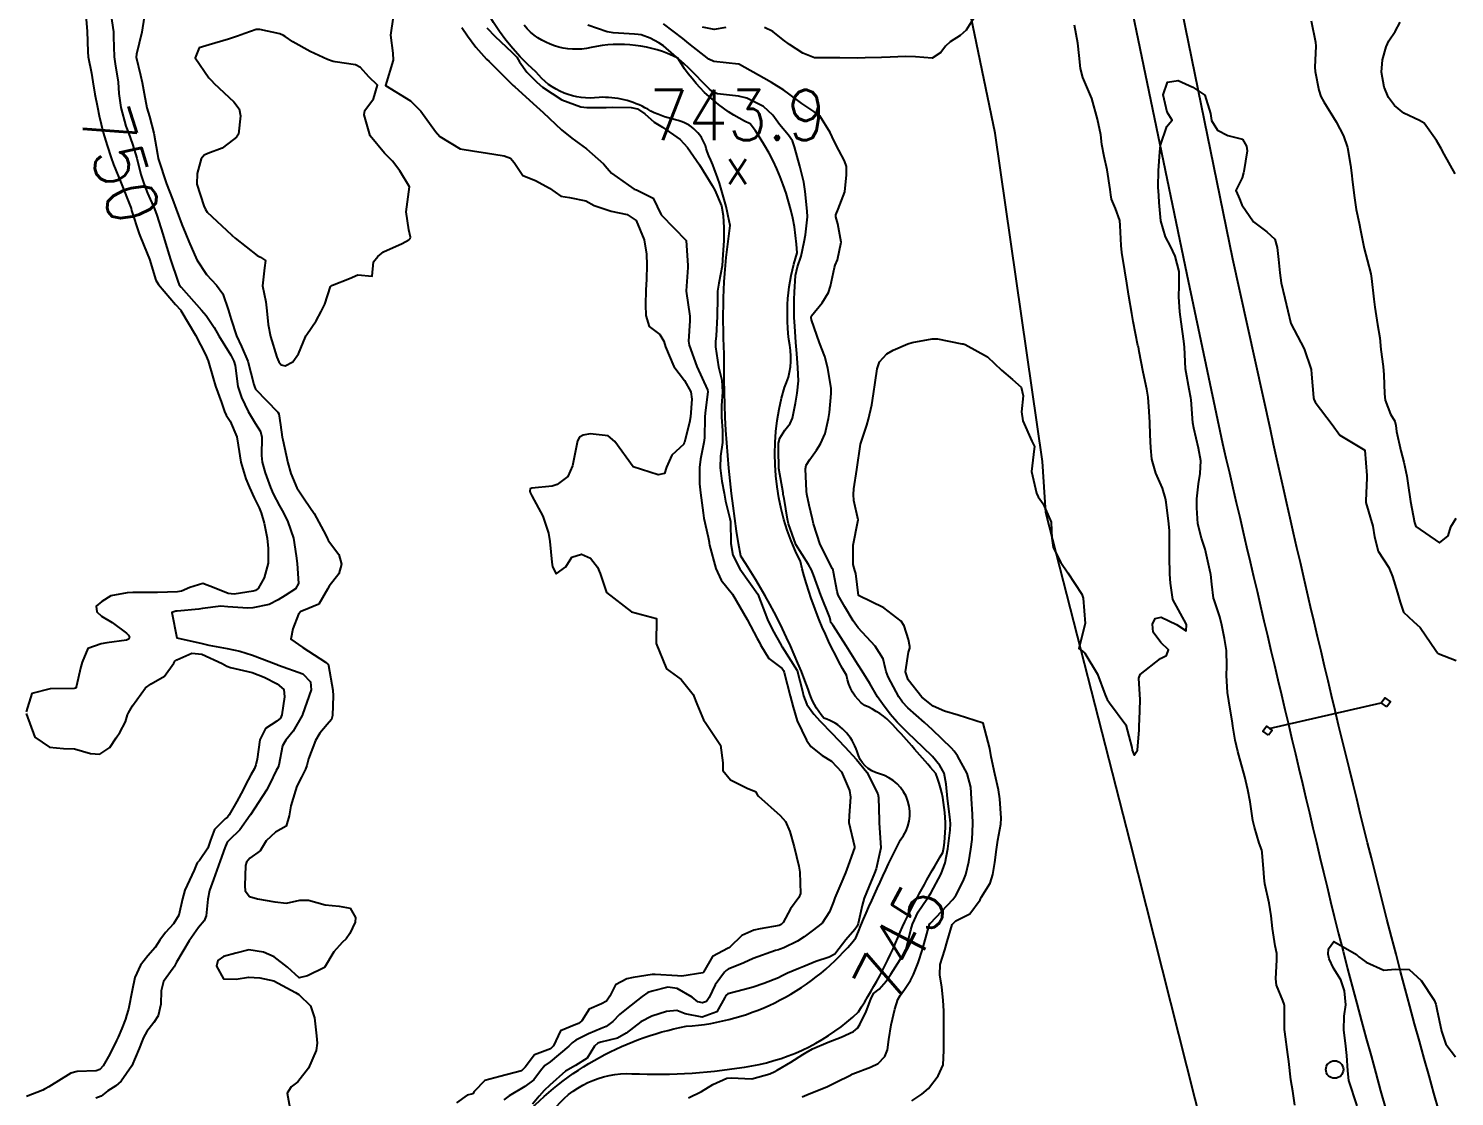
# Model space of a CAD drawing. Header units: metres. Extents: x 307586 to 320046, y 7427249 to 7434250.
# Drawn here: x 317873.3 to 317986.4, y 7431025.2 to 7431109.9 of the extents above; entities that cross this region are included whole.
import ezdxf
from ezdxf.enums import TextEntityAlignment as Align

# ---------------------------------------------------------------- set-up
doc = ezdxf.new("R2010")
doc.units = ezdxf.units.M
doc.header["$MEASUREMENT"] = 0
for name, color, linetype in [('Cotas', 45, 'Continuous'), ('Curvas de Nivel 1m', 11, 'Continuous'), ('Curvas de Nivel 5m', 15, 'Continuous'), ('Divisa', 42, 'FENCELINE2'), ('Hidrografia', 140, 'Continuous'), ('Linha Férrea', 20, 'Continuous'), ('Pontos Cotados', 45, 'Continuous'), ('Portico', 45, 'Continuous'), ('Postes', 20, 'Continuous')]:
    doc.layers.add(name, color=color, linetype=linetype)
doc.styles.add('Style-STANDARD', font='STANDARD.shx')
doc.linetypes.add('FENCELINE2', pattern='A,0.25,-0.1,[132,ltypeshp.shx,S=0.1,R=0,X=-0.1,Y=0],-0.1,1', length=1.45)

# ---------------------------------------------------------------- blocks, each defined once
blk = doc.blocks.new('ELVTXT_156')
at = {"layer": 'Pontos Cotados', "linetype": 'Continuous', "style": 'Style-STANDARD'}
for s, height, p in [('743.9', 4, (0, 4)), ('x', 3, (0, 0))]:
    blk.add_text(s, height=height, dxfattribs=at).set_placement(p, align=Align.MIDDLE_CENTER)

msp = doc.modelspace()

# ---------------------------------------------------------------- linework, layer by layer
at = {"layer": 'Curvas de Nivel 1m', "flags": 128}
for points, elevation in [([(317879.77, 7431111.57), (317880.05, 7431109.64), (317880.07, 7431109.23), (317880.12, 7431107.64), (317880.19, 7431107.08), (317880.42, 7431105.63), (317880.49, 7431104.75), (317880.63, 7431103.63), (317881.04, 7431102.16), (317881.24, 7431101.62), (317881.56, 7431100.71), (317881.91, 7431099.61), (317882.24, 7431098.32), (317882.46, 7431097.61), (317882.75, 7431096.84), (317883.3, 7431095.59), (317883.5, 7431095.09), (317883.98, 7431093.58), (317884.18, 7431092.86), (317884.57, 7431091.58), (317885.15, 7431089.85), (317885.27, 7431089.57), (317885.42, 7431089.37), (317887.04, 7431087.55), (317887.4, 7431087.12), (317888.04, 7431086.19), (317888.4, 7431085.53), (317889.36, 7431083.98), (317889.61, 7431083.52), (317889.7, 7431083.16), (317889.92, 7431081.51), (317890.2, 7431080.63), (317890.73, 7431079.51), (317891.29, 7431078.59), (317891.72, 7431077.93), (317891.82, 7431077.49), (317891.79, 7431076.02), (317891.85, 7431075.49), (317892.09, 7431074.65), (317892.51, 7431073.48), (317892.73, 7431072.98), (317893.22, 7431072.05), (317893.55, 7431071.47), (317893.88, 7431070.78), (317894.32, 7431069.46), (317894.55, 7431068.07), (317894.63, 7431067.46), (317894.73, 7431065.87), (317894.5, 7431065.46), (317893.67, 7431064.93), (317893.13, 7431064.58), (317892.4, 7431064.21), (317891.12, 7431063.95), (317890.7, 7431063.92), (317889.12, 7431064.03), (317888.58, 7431064.07), (317887.12, 7431063.89), (317886.83, 7431063.84), (317885.11, 7431063.69), (317885, 7431063.68), (317884.69, 7431063.57), (317885.09, 7431061.57), (317887.09, 7431061.12), (317887.63, 7431060.99), (317889.08, 7431060.71), (317890.09, 7431060.5), (317891.07, 7431060.19), (317892.96, 7431059.47), (317893.03, 7431059.44), (317893.06, 7431059.42), (317893.14, 7431059.39), (317895.06, 7431058.72), (317895.69, 7431058.08), (317895.74, 7431057.44), (317895.05, 7431055.48), (317895.04, 7431055.45), (317895.02, 7431055.42), (317894.3, 7431054.16), (317893.72, 7431053.46), (317893.46, 7431052.99), (317893.17, 7431051.47), (317893.11, 7431051.32), (317892.97, 7431051.04), (317892.45, 7431049.98), (317892.18, 7431049.48), (317890.92, 7431047.53), (317890.91, 7431047.51), (317890.07, 7431046.35), (317889.22, 7431045.52), (317889.07, 7431045.35), (317888.89, 7431044.92), (317888.52, 7431043.88), (317888.39, 7431043.52), (317887.98, 7431042.41), (317887.67, 7431041.53), (317887.55, 7431040.83), (317887.42, 7431039.53), (317887.24, 7431039.12), (317886.81, 7431038.6), (317886.06, 7431037.55), (317885.05, 7431035.84), (317884.92, 7431035.57), (317884.87, 7431035.48), (317884.78, 7431035.37), (317884.03, 7431034.31), (317883.83, 7431033.58), (317883.81, 7431032.51), (317883.6, 7431031.58), (317883.26, 7431031.05), (317882.71, 7431030.34), (317882.44, 7431029.86), (317882.33, 7431029.6), (317882.1, 7431029), (317881.52, 7431027.61), (317880.67, 7431026.41), (317880.24, 7431026.05), (317879.61, 7431025.63), (317879.07, 7431025.23), (317878.65, 7431025.07)], 749), ([(317882.5, 7431110.79), (317882.3, 7431109.61), (317881.88, 7431107.85), (317881.87, 7431107.62), (317882.2, 7431106.19), (317882.33, 7431105.61), (317882.48, 7431104.74), (317882.7, 7431103.6), (317882.91, 7431102.92), (317883.27, 7431101.59), (317883.55, 7431099.94), (317883.6, 7431099.59), (317883.62, 7431099.51), (317884.27, 7431097.58), (317884.74, 7431096.35), (317885.03, 7431095.57), (317885.48, 7431094.36), (317885.8, 7431093.57), (317886.03, 7431093.01), (317886.66, 7431091.56), (317887.44, 7431090.39), (317888.23, 7431089.54), (317888.72, 7431088.84), (317889.17, 7431087.52), (317889.22, 7431087.35), (317889.4, 7431086.82), (317889.82, 7431085.52), (317890.21, 7431084.67), (317890.72, 7431083.51), (317891.19, 7431081.65), (317891.23, 7431081.5), (317891.33, 7431081.3), (317893.1, 7431079.47), (317893.17, 7431079.34), (317893.29, 7431078.46), (317893.44, 7431077.47), (317893.48, 7431077.27), (317893.88, 7431075.46), (317894.12, 7431074.59), (317894.61, 7431073.46), (317895.22, 7431072.51), (317895.97, 7431071.44), (317896.91, 7431069.71), (317897.03, 7431069.43), (317897.07, 7431069.32), (317897.18, 7431069.15), (317897.94, 7431068.18), (317898.13, 7431067.41), (317897.93, 7431066.64), (317897.15, 7431065.66), (317897.03, 7431065.42), (317896.33, 7431064.23), (317895.12, 7431063.73), (317894.92, 7431063.65), (317894.74, 7431063.45), (317894.27, 7431062.29), (317894.13, 7431061.46), (317895.08, 7431060.79), (317896.86, 7431059.63), (317897.06, 7431059.48), (317897.1, 7431059.42), (317897.1, 7431059.38), (317897.46, 7431057.42), (317897.48, 7431056.97), (317897.43, 7431055.42), (317897.35, 7431055.08), (317897.01, 7431054.69), (317896.42, 7431054.01), (317896.08, 7431053.43), (317895.52, 7431051.98), (317895.38, 7431051.44), (317895.28, 7431051.14), (317894.96, 7431050.53), (317894.61, 7431049.8), (317894.48, 7431049.45), (317894.13, 7431048.25), (317893.99, 7431047.46), (317893.76, 7431046.62), (317892.91, 7431046.15), (317892.17, 7431045.48), (317891.7, 7431044.68), (317890.88, 7431044.1), (317890.6, 7431043.78), (317890.52, 7431043.5), (317890.47, 7431041.89), (317890.51, 7431041.5), (317890.85, 7431041.05), (317891.47, 7431040.86), (317892.84, 7431040.63), (317893.77, 7431040.53), (317894.84, 7431040.75), (317895.53, 7431040.75), (317896.84, 7431040.4), (317897.96, 7431040.28), (317898.83, 7431040.12), (317899.25, 7431039.4), (317899.21, 7431039.01), (317898.81, 7431038.12), (317898.51, 7431037.7), (317898.19, 7431037.41), (317897.53, 7431036.67), (317896.78, 7431035.42), (317895.45, 7431034.76), (317894.77, 7431034.59), (317893.85, 7431035.46), (317892.79, 7431036.27), (317891.96, 7431036.65), (317890.8, 7431036.83), (317889.75, 7431036.55), (317888.79, 7431036.3), (317888.34, 7431035.97), (317888.23, 7431035.53), (317888.77, 7431034.52), (317889.79, 7431034.49), (317890.77, 7431034.65), (317891.67, 7431034.59), (317892.77, 7431034.36), (317894.48, 7431033.45), (317894.75, 7431033.27), (317895.68, 7431032.38), (317895.99, 7431031.43), (317896.15, 7431029.99), (317896.2, 7431029.43), (317896.12, 7431028.85), (317895.53, 7431027.44), (317894.67, 7431026.35), (317894.16, 7431025.97), (317893.82, 7431025.46), (317894.1, 7431024)], 748), ([(317902.23, 7431110.83), (317902.03, 7431109.37), (317902.21, 7431107.93), (317902.24, 7431107.37), (317901.62, 7431105.38), (317903.61, 7431104.17), (317904.42, 7431103.34), (317905.58, 7431101.73), (317905.93, 7431101.33), (317907.56, 7431100.36), (317908.68, 7431100.17), (317909.55, 7431100.03), (317911.03, 7431099.79), (317911.55, 7431099.61), (317911.82, 7431099.26), (317912.52, 7431098.24), (317913.53, 7431097.85), (317914.62, 7431097.22), (317915.52, 7431096.61), (317916.23, 7431096.49), (317917.51, 7431096.22), (317918.18, 7431095.85), (317919.51, 7431095.4), (317920.8, 7431095.15), (317921.5, 7431094.68), (317922.15, 7431093.13), (317922.33, 7431091.99), (317922.35, 7431091.13), (317922.33, 7431090.02), (317922.27, 7431089.13), (317922.25, 7431087.97), (317922.28, 7431087.13), (317922.54, 7431086.27), (317923.39, 7431085.63), (317923.7, 7431085.11), (317923.84, 7431084.64), (317924.49, 7431083.1), (317925.34, 7431081.99), (317925.85, 7431081.08), (317925.92, 7431080.49), (317925.8, 7431079.09), (317925.74, 7431078.65), (317925.33, 7431077.09), (317925.32, 7431077.05), (317925.28, 7431076.93), (317924.32, 7431076.05), (317923.92, 7431075.1), (317923.75, 7431074.61), (317923.25, 7431074.5), (317921.26, 7431075.14), (317919.81, 7431077.15), (317919.29, 7431077.59), (317917.85, 7431077.75), (317917.29, 7431077.63), (317917, 7431077.48), (317916.86, 7431077.19), (317916.6, 7431075.86), (317916.46, 7431075.2), (317916.08, 7431074.37), (317915.24, 7431073.72), (317914.84, 7431073.61), (317913.24, 7431073.45), (317913.09, 7431073.38), (317913.06, 7431073.23), (317913.1, 7431073.1), (317913.23, 7431072.82), (317914.09, 7431071.22), (317914.54, 7431069.87), (317914.67, 7431069.22), (317914.82, 7431067.56), (317914.87, 7431067.21), (317915.16, 7431066.64), (317915.93, 7431067.2), (317916.4, 7431067.96), (317917.17, 7431068.21), (317917.88, 7431067.89), (317918.45, 7431067.17), (317918.66, 7431066.66), (317919.14, 7431065.16), (317921.12, 7431063.64), (317923.11, 7431063.11), (317923.09, 7431061.11), (317923.91, 7431059.1), (317925.06, 7431058.27), (317926.03, 7431057.08), (317926.3, 7431056.34), (317926.83, 7431055.06), (317927.02, 7431054.81), (317928.19, 7431053.05), (317928.38, 7431051.65), (317928.38, 7431051.05), (317928.97, 7431050.31), (317930.36, 7431049.63), (317930.96, 7431049.37), (317931.09, 7431049.15), (317931.19, 7431049.02), (317932.93, 7431047.49), (317933.35, 7431046.99), (317933.69, 7431046.21), (317934.02, 7431044.98), (317934.4, 7431043.45), (317934.47, 7431042.97), (317934.53, 7431041.29), (317934.4, 7431040.97), (317933.75, 7431040.08), (317933.15, 7431038.99), (317933, 7431038.82), (317932.83, 7431038.75), (317931.34, 7431038.5), (317930.82, 7431038.39), (317929.88, 7431037.97), (317928.93, 7431037.04), (317928.86, 7431036.98), (317928.8, 7431036.96), (317927.55, 7431036.3), (317926.83, 7431035.06), (317926.81, 7431035.03), (317926.78, 7431034.99), (317925.12, 7431034.74), (317924.78, 7431034.77), (317923.01, 7431034.88), (317922.78, 7431034.87), (317921.27, 7431034.64), (317920.77, 7431034.52), (317919.86, 7431034.06), (317919.42, 7431033.15), (317919.14, 7431032.76), (317918.75, 7431032.54), (317917.78, 7431032.13), (317917.2, 7431031.18), (317916.94, 7431030.97), (317916.73, 7431030.9), (317915.51, 7431030.41), (317914.95, 7431029.21), (317914.7, 7431028.98), (317913.43, 7431028.49), (317912.69, 7431027.52), (317912.42, 7431027.23), (317910.68, 7431026.79), (317909.5, 7431026.45), (317908.67, 7431025.59), (317908.55, 7431025.4), (317908.11, 7431025.29), (317907.26, 7431024.69)], 747), ([(317948.34, 7431110.82), (317947.68, 7431109.77), (317947.18, 7431109.34), (317946.4, 7431108.84), (317946.02, 7431108.5), (317945.66, 7431107.99), (317944.96, 7431107.55), (317943.65, 7431107.64), (317942.86, 7431107.68), (317941.65, 7431107.62), (317940.96, 7431107.6), (317939.65, 7431107.56), (317939.04, 7431107.54), (317937.65, 7431107.57), (317937.03, 7431107.57), (317935.65, 7431107.58), (317934.71, 7431107.93), (317933.67, 7431108.62), (317933.15, 7431109), (317932.33, 7431109.66), (317931.68, 7431109.97)], 747), ([(317907.67, 7431109.98), (317908.13, 7431109.3), (317908.78, 7431108.42), (317909.64, 7431107.47), (317909.84, 7431107.28), (317911.63, 7431105.5), (317911.74, 7431105.38), (317911.87, 7431105.26), (317913.6, 7431103.7), (317914.14, 7431103.22), (317915.58, 7431101.86), (317916.41, 7431101.2), (317917.56, 7431100.36), (317918.91, 7431099.17), (317919.2, 7431098.82), (317919.54, 7431098.41), (317921.35, 7431097.14), (317921.52, 7431097.09), (317922.85, 7431096.45), (317923.49, 7431095.11), (317923.5, 7431095.09), (317925.47, 7431093.09), (317925.6, 7431091.09), (317925.59, 7431090.95), (317925.46, 7431089.09), (317925.46, 7431089.06), (317925.76, 7431087.09), (317925.77, 7431086.71), (317925.65, 7431085.09), (317925.7, 7431084.77), (317926.31, 7431083.08), (317927.15, 7431081.25), (317927.19, 7431081.07), (317926.97, 7431079.42), (317926.95, 7431079.07), (317926.92, 7431077.44), (317926.88, 7431077.07), (317926.6, 7431075.75), (317926.53, 7431075.08), (317926.53, 7431073.79), (317926.6, 7431073.08), (317926.81, 7431071.48), (317926.87, 7431071.07), (317927.2, 7431069.56), (317927.29, 7431069.16), (317927.3, 7431069.07), (317927.32, 7431068.93), (317927.81, 7431067.06), (317928.24, 7431066.13), (317929.14, 7431065.04), (317930.3, 7431063.03), (317931.1, 7431061.52), (317931.27, 7431061.19), (317931.35, 7431061.02), (317932.02, 7431059.94), (317933.07, 7431059.13), (317933.19, 7431058.99), (317933.25, 7431058.81), (317933.72, 7431056.98), (317933.94, 7431056.07), (317934.26, 7431054.98), (317935, 7431053.45), (317935.36, 7431052.96), (317936.26, 7431052.23), (317936.98, 7431051.79), (317937.79, 7431050.93), (317938.42, 7431049.46), (317938.51, 7431048.92), (317938.38, 7431047.48), (317938.36, 7431046.93), (317938.81, 7431045.01), (317938.81, 7431044.92), (317938.3, 7431043.51), (317938.09, 7431042.93), (317937.72, 7431042.07), (317937.25, 7431040.94), (317937.15, 7431040.64), (317936.84, 7431039.83), (317936.25, 7431038.95), (317935.46, 7431038.32), (317934.82, 7431037.85), (317934.29, 7431037.5), (317933.21, 7431036.99), (317932.92, 7431036.87), (317932.8, 7431036.83), (317932.56, 7431036.76), (317930.79, 7431036.13), (317930.03, 7431035.79), (317928.79, 7431035.28), (317928.63, 7431035.19), (317928.5, 7431035.04), (317927.77, 7431034.05), (317927.28, 7431033.05), (317927.08, 7431032.73), (317926.75, 7431032.61), (317926.39, 7431032.7), (317925.93, 7431033.07), (317924.76, 7431033.76), (317924.01, 7431033.85), (317922.76, 7431033.55), (317922.44, 7431033.43), (317921.99, 7431033.12), (317920.74, 7431032.15), (317920.19, 7431031.69), (317919.65, 7431031.15), (317919.13, 7431030.75), (317918.72, 7431030.59), (317917.73, 7431030.16), (317916.71, 7431029.65), (317916.43, 7431029.46), (317916.17, 7431029.19), (317914.69, 7431027.94), (317914.26, 7431027.64), (317913.93, 7431027.22), (317913.39, 7431026.51), (317912.67, 7431025.99), (317911.42, 7431025.25), (317911, 7431024.92)], 746), ([(317934.66, 7431025.16), (317935.03, 7431025.33), (317936.67, 7431025.99), (317937.32, 7431026.29), (317938.54, 7431026.92), (317938.63, 7431026.97), (317938.68, 7431026.99), (317940.08, 7431027.52), (317940.7, 7431027.82), (317941.23, 7431028.36), (317941.42, 7431028.89), (317941.54, 7431029.71), (317941.73, 7431030.88), (317942, 7431032.13), (317942.26, 7431032.88), (317942.43, 7431033.2), (317942.77, 7431033.68), (317943.26, 7431034.38), (317943.48, 7431034.86), (317943.87, 7431035.78), (317944.21, 7431036.86), (317944.33, 7431037.33), (317944.77, 7431038.85), (317944.79, 7431038.9), (317944.83, 7431038.95), (317946.62, 7431040.82), (317946.86, 7431041.14), (317947.42, 7431042.26), (317947.64, 7431042.81), (317947.89, 7431043.81), (317948.05, 7431044.81), (317948.14, 7431045.58), (317948.2, 7431046.81), (317948.16, 7431047.58), (317948.1, 7431048.81), (317948.05, 7431049.72), (317947.75, 7431050.81), (317946.99, 7431052.2), (317946.73, 7431052.57), (317946.51, 7431052.83), (317945.01, 7431054.26), (317944.36, 7431054.86), (317943.03, 7431056.02), (317942.62, 7431056.46), (317942.34, 7431056.88), (317941.49, 7431058.47), (317941.32, 7431058.9), (317941.27, 7431059.1), (317941.08, 7431059.89), (317940.46, 7431060.91), (317939.11, 7431062.36), (317938.7, 7431062.92), (317938.05, 7431064.02), (317937.53, 7431064.94), (317937.43, 7431065.23), (317937.16, 7431066.78), (317937.11, 7431066.95), (317937.08, 7431067.04), (317936.1, 7431068.96), (317935.56, 7431070.62), (317935.48, 7431070.97), (317935.22, 7431072.1), (317935.04, 7431072.97), (317935, 7431073.21), (317934.94, 7431074.97), (317934.99, 7431075.25), (317935.27, 7431075.72), (317935.8, 7431076.45), (317936.12, 7431076.96), (317936.48, 7431077.77), (317936.76, 7431078.96), (317936.83, 7431079.45), (317936.97, 7431080.95), (317936.96, 7431081.33), (317936.7, 7431082.96), (317936.45, 7431083.87), (317936.05, 7431084.96), (317935.4, 7431086.78), (317935.37, 7431086.97), (317935.37, 7431087.01), (317935.41, 7431087.11), (317936.25, 7431088.13), (317936.74, 7431088.96), (317936.92, 7431089.47), (317937.22, 7431090.95), (317937.28, 7431091.13), (317937.46, 7431091.56), (317937.76, 7431092.95), (317937.49, 7431094.39), (317937.34, 7431094.95), (317937.33, 7431095.12), (317937.51, 7431095.57), (317938.04, 7431096.94), (317938.18, 7431098.3), (317938.17, 7431098.94), (317938.03, 7431099.41), (317937.57, 7431100.25), (317937.2, 7431100.95), (317936.89, 7431101.65), (317936.07, 7431102.97), (317935.6, 7431103.32), (317934.63, 7431103.95), (317933.62, 7431104.7), (317933.2, 7431105), (317932.24, 7431105.62), (317931.63, 7431105.96), (317929.69, 7431107.04), (317929.64, 7431107.06), (317929.62, 7431107.07), (317927.65, 7431107.28), (317927.27, 7431107.45), (317925.67, 7431108.7), (317925.19, 7431109.09), (317923.68, 7431110.27)], 746), ([(317928.6, 7431109.97), (317927.68, 7431109.82), (317926.77, 7431109.99)], 747), ([(317943.35, 7431024.86), (317944.15, 7431025.37), (317944.67, 7431025.83), (317945.45, 7431026.84), (317945.84, 7431027.69), (317945.91, 7431028.83), (317945.89, 7431029.99), (317945.9, 7431030.83), (317945.89, 7431031.97), (317945.84, 7431032.83), (317945.73, 7431033.87), (317945.59, 7431034.84), (317945.62, 7431035.67), (317945.97, 7431036.83), (317946.17, 7431037.48), (317946.55, 7431038.82), (317946.84, 7431039.11), (317947.96, 7431039.69), (317948.77, 7431040.8), (317948.8, 7431040.86), (317948.85, 7431040.97), (317949.56, 7431042.1), (317949.77, 7431042.79), (317949.93, 7431043.75), (317950.07, 7431044.79), (317950.18, 7431045.51), (317950.41, 7431046.79), (317950.44, 7431047.27), (317950.34, 7431048.79), (317950.23, 7431049.52), (317949.93, 7431050.79), (317949.65, 7431052.13), (317949.55, 7431052.79), (317949.02, 7431054.8), (317947.03, 7431055.43), (317945.95, 7431055.76), (317945.04, 7431056.15), (317944.16, 7431056.86), (317943.06, 7431058.24), (317942.87, 7431058.87), (317943.09, 7431060.42), (317943.2, 7431060.76), (317943.21, 7431060.87), (317943.1, 7431061.44), (317942.76, 7431062.52), (317942.51, 7431062.88), (317941.13, 7431063.94), (317939.14, 7431064.92), (317938.91, 7431066.67), (317938.84, 7431066.92), (317938.7, 7431067.39), (317938.72, 7431068.93), (317939.09, 7431070.8), (317939.1, 7431070.92), (317938.77, 7431072.47), (317938.74, 7431072.93), (317938.77, 7431073.39), (317939, 7431074.92), (317939.28, 7431076.92), (317939.78, 7431078.44), (317939.92, 7431078.91), (317940.18, 7431080.05), (317940.32, 7431080.91), (317940.44, 7431081.81), (317940.6, 7431082.91), (317940.8, 7431083.47), (317941.37, 7431084.09), (317941.87, 7431084.39), (317943.03, 7431084.88), (317943.38, 7431084.98), (317944.97, 7431085.27), (317945.39, 7431085.27), (317947.32, 7431084.89), (317947.38, 7431084.88), (317947.43, 7431084.88), (317947.59, 7431084.83), (317949.37, 7431083.85), (317950.46, 7431082.79), (317951.35, 7431082.05), (317952.03, 7431081.46), (317952.18, 7431080.77), (317952.06, 7431079.5), (317952.15, 7431078.77), (317952.88, 7431077.16), (317953.08, 7431076.75), (317953.07, 7431076.55), (317952.86, 7431074.76), (317953.24, 7431073.03), (317953.38, 7431072.75), (317953.78, 7431072.19), (317954.41, 7431070.74), (317954.46, 7431069.48), (317954.56, 7431068.74), (317955.17, 7431067.53), (317955.73, 7431066.72), (317956.84, 7431065.02), (317956.95, 7431064.71), (317957.11, 7431062.7), (317956.61, 7431060.71), (317956.89, 7431060.5), (317957.09, 7431060.34), (317958.09, 7431058.69), (317958.69, 7431057.05), (317958.84, 7431056.68), (317959.04, 7431056.4), (317960.32, 7431054.67), (317960.8, 7431052.86), (317960.82, 7431052.66), (317960.99, 7431052.26), (317961.26, 7431052.66), (317961.39, 7431054.28), (317961.39, 7431054.65), (317961.41, 7431055.04), (317961.47, 7431056.65), (317961.37, 7431058.36), (317961.46, 7431058.65), (317963.09, 7431059.94), (317963.55, 7431060.17), (317963.72, 7431060.62), (317963.1, 7431061.2), (317962.49, 7431062.02), (317962.43, 7431062.64), (317962.65, 7431063.11), (317963.12, 7431063.2), (317964.34, 7431062.62), (317965.11, 7431062.11), (317965.13, 7431062.61), (317965.11, 7431062.68), (317964.05, 7431064.62), (317963.87, 7431065.91), (317963.81, 7431066.62), (317963.78, 7431068.03), (317963.8, 7431068.62), (317963.78, 7431070.05), (317963.73, 7431070.62), (317963.53, 7431072.33), (317963.48, 7431072.63), (317963.24, 7431073.43), (317962.72, 7431074.64), (317962.38, 7431075.75), (317962.31, 7431076.64), (317962.27, 7431077.67), (317962.22, 7431078.65), (317962.19, 7431079.51), (317962.1, 7431080.65), (317961.99, 7431081.3), (317961.69, 7431082.65), (317961.38, 7431084.28), (317961.32, 7431084.66), (317961.29, 7431084.75), (317960.91, 7431086.66), (317960.8, 7431087.28), (317960.57, 7431088.67), (317960.41, 7431089.7), (317960.26, 7431090.67), (317960.02, 7431092.12), (317959.96, 7431092.68), (317959.89, 7431094.28), (317959.84, 7431094.68), (317959.51, 7431095.62), (317959.2, 7431096.37), (317959.13, 7431096.69), (317959.09, 7431097.12), (317958.84, 7431098.69), (317958.6, 7431099.73), (317958.43, 7431100.7), (317958.34, 7431101.46), (317958.08, 7431102.7), (317957.62, 7431104.33), (317957.48, 7431104.71), (317956.91, 7431106), (317956.74, 7431106.72), (317956.64, 7431107.74), (317956.51, 7431108.72), (317956.26, 7431110.15)], 747), ([(317975.01, 7431110.5), (317975.36, 7431108.81), (317975.39, 7431108.49), (317975.31, 7431106.83), (317975.34, 7431106.49), (317975.63, 7431105.01), (317975.8, 7431104.49), (317976.02, 7431104.09), (317977, 7431102.48), (317977.59, 7431101.38), (317977.91, 7431100.46), (317978.15, 7431099.06), (317978.21, 7431098.46), (317978.29, 7431097.71), (317978.45, 7431096.46), (317978.59, 7431095.53), (317978.82, 7431094.45), (317978.94, 7431093.89), (317979.23, 7431092.44), (317979.47, 7431091.56), (317979.76, 7431090.44), (317979.81, 7431090.07), (317979.98, 7431088.43), (317980.06, 7431087.8), (317980.28, 7431086.43), (317980.46, 7431085.37), (317980.56, 7431084.43), (317980.72, 7431083.08), (317980.79, 7431082.43), (317980.84, 7431080.92), (317980.89, 7431080.42), (317981.32, 7431079.32), (317981.65, 7431078.75), (317981.74, 7431078.41), (317981.8, 7431077.92), (317982.13, 7431076.41), (317982.37, 7431075.5), (317982.61, 7431074.4), (317982.7, 7431073.84), (317982.91, 7431072.39), (317983.22, 7431070.71), (317983.33, 7431070.39), (317985.2, 7431069.09), (317985.89, 7431069.67), (317986.09, 7431070.36), (317986.51, 7431071.07)], 747), ([(317986.43, 7431098.36), (317985.57, 7431099.94), (317985.32, 7431100.37), (317984.96, 7431101), (317983.98, 7431102.39), (317983.6, 7431102.6), (317982.37, 7431103.17), (317981.62, 7431103.79), (317981.15, 7431104.42), (317980.81, 7431105.24), (317980.61, 7431106.43), (317980.69, 7431107.4), (317980.98, 7431108.43), (317981.19, 7431108.91), (317981.69, 7431109.66), (317982.09, 7431110.41)], 747), ([(317973.73, 7431024.5), (317973.57, 7431025.61), (317973.42, 7431026.5), (317973.24, 7431027.97), (317973.18, 7431028.51), (317972.93, 7431030.31), (317972.92, 7431030.51), (317972.9, 7431032.37), (317972.88, 7431032.51), (317972.77, 7431032.8), (317972.28, 7431034.02), (317972.23, 7431034.52), (317972.31, 7431036.03), (317972.3, 7431036.52), (317972.18, 7431037.15), (317971.95, 7431038.52), (317971.84, 7431039.53), (317971.68, 7431040.53), (317971.35, 7431042.05), (317971.3, 7431042.53), (317971.27, 7431042.92), (317971.15, 7431044.54), (317971.11, 7431044.74), (317970.91, 7431045.27), (317970.52, 7431046.54), (317970.4, 7431047.07), (317970.19, 7431048.55), (317970.01, 7431049.5), (317969.76, 7431050.55), (317969.3, 7431052.25), (317969.21, 7431052.56), (317969.01, 7431053.46), (317968.81, 7431054.56), (317968.78, 7431054.81), (317968.5, 7431056.57), (317968.4, 7431057.22), (317968.3, 7431058.57), (317968.33, 7431059.32), (317968.31, 7431060.57), (317968.16, 7431061.52), (317967.95, 7431062.58), (317967.79, 7431063.24), (317967.32, 7431064.59), (317967.28, 7431064.72), (317967.16, 7431065.82), (317967.06, 7431066.59), (317967.04, 7431066.71), (317966.62, 7431068.6), (317966.32, 7431069.48), (317966.03, 7431070.6), (317965.95, 7431071.88), (317965.95, 7431072.6), (317966.08, 7431073.78), (317966.23, 7431074.6), (317966.27, 7431075.6), (317966.1, 7431076.6), (317965.72, 7431078.2), (317965.65, 7431078.61), (317965.5, 7431080.44), (317965.48, 7431080.61), (317965.34, 7431081.29), (317965.1, 7431082.61), (317965.07, 7431082.9), (317964.97, 7431084.61), (317964.92, 7431085.09), (317964.71, 7431086.62), (317964.62, 7431087.42), (317964.53, 7431088.62), (317964.55, 7431089.51), (317964.56, 7431090.62), (317964.25, 7431091.84), (317963.86, 7431092.63), (317963.48, 7431093.36), (317963.11, 7431094.64), (317962.98, 7431096.1), (317962.94, 7431096.64), (317962.88, 7431097.3), (317962.92, 7431098.64), (317963.02, 7431100.09), (317963.08, 7431100.64), (317963.59, 7431102.12), (317963.81, 7431102.41), (317964, 7431102.63), (317963.6, 7431103.27), (317963.29, 7431104.64), (317963.63, 7431105.65), (317964.49, 7431105.77), (317965.63, 7431105.24), (317966.59, 7431104.6), (317967.04, 7431103.15), (317967.12, 7431102.59), (317967.59, 7431101.83), (317968.41, 7431101.4), (317969.58, 7431101.11), (317969.9, 7431100.56), (317969.94, 7431100.18), (317969.69, 7431098.56), (317969.67, 7431098.44), (317969.55, 7431098.06), (317969.05, 7431097.04), (317969.27, 7431096.56), (317969.35, 7431096.39), (317969.52, 7431095.91), (317970.45, 7431094.55), (317971.5, 7431093.78), (317972.15, 7431093.19), (317972.32, 7431092.53), (317972.42, 7431091.57), (317972.55, 7431090.52), (317972.64, 7431089.72), (317972.93, 7431088.52), (317973.4, 7431086.51), (317974.48, 7431084.5), (317975.01, 7431082.85), (317975.06, 7431082.49), (317975.21, 7431080.62), (317975.23, 7431080.49), (317975.33, 7431080.25), (317976.68, 7431078.48), (317977.3, 7431077.65), (317979.28, 7431076.44), (317979.43, 7431074.44), (317979.44, 7431074.25), (317979.35, 7431072.44), (317979.37, 7431072.31), (317979.9, 7431070.43), (317980.04, 7431069.59), (317980.34, 7431068.43), (317981.17, 7431067.14), (317981.48, 7431066.42), (317981.88, 7431065.14), (317982.08, 7431064.41), (317982.34, 7431063.61), (317983.13, 7431062.87), (317983.66, 7431062.38), (317984.9, 7431060.57), (317985.04, 7431060.37), (317985.09, 7431060.32), (317986.51, 7431059.77)], 748), ([(317978.66, 7431024.44), (317978, 7431026.45), (317977.92, 7431027.22), (317977.86, 7431028.45), (317977.74, 7431029.43), (317977.62, 7431030.45), (317977.65, 7431031.55), (317977.76, 7431032.45), (317977.67, 7431033.56), (317977.38, 7431034.45), (317976.79, 7431035.37), (317976.44, 7431036.1), (317976.36, 7431036.47), (317976.39, 7431036.89), (317976.82, 7431037.49), (317978.61, 7431036.44), (317978.8, 7431036.27), (317979.39, 7431035.84), (317980.79, 7431035.21), (317981.68, 7431035.29), (317982.79, 7431035.27), (317983.74, 7431034.38), (317984.77, 7431032.84), (317984.9, 7431032.51), (317984.94, 7431032.37), (317985, 7431032.13), (317985.37, 7431030.36), (317985.71, 7431029.34), (317986.46, 7431028.34)], 749)]:
    msp.add_lwpolyline(points, dxfattribs=dict(at, elevation=elevation))
at = {"layer": 'Curvas de Nivel 1m', "elevation": 747, "flags": 128}
msp.add_lwpolyline([(317893.24, 7431109.48), (317891.67, 7431109.82), (317891.36, 7431109.81), (317890.48, 7431109.51), (317889.9, 7431109.28), (317889.66, 7431109.2), (317889.17, 7431109.04), (317887.65, 7431108.61), (317886.85, 7431108.36), (317886.53, 7431107.56), (317887.63, 7431105.98), (317887.83, 7431105.76), (317888.04, 7431105.54), (317889.6, 7431104.07), (317890.02, 7431103.52), (317890.13, 7431102.97), (317889.96, 7431101.52), (317889.81, 7431101.28), (317889.57, 7431101.08), (317888.67, 7431100.41), (317887.55, 7431099.98), (317887.24, 7431099.86), (317887.02, 7431099.56), (317886.69, 7431098.4), (317886.67, 7431097.56), (317887.22, 7431095.84), (317887.36, 7431095.55), (317887.5, 7431095.34), (317889.42, 7431093.52), (317889.45, 7431093.49), (317889.47, 7431093.47), (317889.72, 7431093.27), (317891.46, 7431091.9), (317891.71, 7431091.75), (317892.1, 7431091.49), (317892.03, 7431090.9), (317891.88, 7431089.49), (317892.14, 7431088.22), (317892.23, 7431087.49), (317892.32, 7431086.41), (317892.51, 7431085.48), (317893.01, 7431083.83), (317893.17, 7431083.47), (317893.24, 7431083.36), (317893.35, 7431083.23), (317893.68, 7431083.14), (317894.29, 7431083.46), (317894.74, 7431084.08), (317895.28, 7431085.45), (317895.31, 7431085.52), (317895.38, 7431085.62), (317896.13, 7431086.71), (317896.54, 7431087.44), (317896.81, 7431088.04), (317897.28, 7431089.43), (317897.34, 7431089.52), (317897.42, 7431089.55), (317898.77, 7431090.07), (317899.44, 7431090.37), (317900.56, 7431090.26), (317900.67, 7431091.39), (317901.02, 7431091.82), (317901.46, 7431092.17), (317902.96, 7431092.85), (317903.47, 7431093.13), (317903.58, 7431093.24), (317903.62, 7431093.35), (317903.48, 7431093.92), (317903.26, 7431095.35), (317903.52, 7431097.35), (317902.77, 7431098.6), (317902.17, 7431099.37), (317901.55, 7431100), (317900.42, 7431101.39), (317899.93, 7431103.06), (317900, 7431103.4), (317900.68, 7431104.32), (317901, 7431105.39), (317900.3, 7431106.07), (317899.64, 7431106.79), (317899.25, 7431107.01), (317897.64, 7431107.24), (317897.48, 7431107.27), (317897.03, 7431107.44), (317895.65, 7431108.06), (317894.28, 7431108.84), (317893.66, 7431109.26), (317893.54, 7431109.35)], close=True, dxfattribs=at)
at = {"layer": 'Curvas de Nivel 5m', "flags": 128}
for points, elevation in [([(317877.81, 7431111.55), (317877.97, 7431109.67), (317878.02, 7431108.04), (317878.05, 7431107.66), (317878.31, 7431106.34), (317878.42, 7431105.66), (317878.57, 7431104.69), (317878.78, 7431103.65), (317878.92, 7431102.98), (317879.25, 7431101.64), (317879.56, 7431100.61), (317879.87, 7431099.64), (317880.07, 7431099.11), (317880.67, 7431097.63), (317881.43, 7431095.69), (317881.46, 7431095.62), (317881.5, 7431095.46), (317882.1, 7431093.61), (317882.49, 7431092.64), (317882.91, 7431091.6), (317883.43, 7431089.94), (317883.63, 7431089.59), (317884.98, 7431088), (317885.37, 7431087.57), (317885.4, 7431087.52), (317886.57, 7431085.56), (317887.36, 7431084.04), (317887.57, 7431083.55), (317887.97, 7431082.17), (317888.15, 7431081.54), (317888.63, 7431080.22), (317888.86, 7431079.53), (317889, 7431079.22), (317889.3, 7431078.74), (317889.83, 7431077.51), (317889.95, 7431076.84), (317890.15, 7431075.51), (317890.56, 7431074.19), (317890.84, 7431073.5), (317891.22, 7431072.67), (317891.6, 7431071.88), (317891.76, 7431071.49), (317892.02, 7431070.67), (317892.24, 7431069.48), (317892.33, 7431068.64), (317892.33, 7431067.48), (317892, 7431066.33), (317891.54, 7431065.49), (317891.33, 7431065.31), (317891.14, 7431065.26), (317889.62, 7431065.04), (317889.14, 7431065.08), (317888.03, 7431065.53), (317887.15, 7431065.89), (317886.11, 7431065.56), (317885.44, 7431065.26), (317885.14, 7431065.22), (317883.55, 7431065.17), (317883.14, 7431065.17), (317881.59, 7431065.16), (317881.14, 7431065.15), (317879.86, 7431064.9), (317879.13, 7431064.45), (317878.68, 7431064.08), (317878.75, 7431063.64), (317879.11, 7431063.29), (317879.96, 7431062.78), (317881.1, 7431061.94), (317881.26, 7431061.78), (317881.32, 7431061.62), (317881.26, 7431061.45), (317881.09, 7431061.37), (317879.54, 7431061.18), (317879.08, 7431061.09), (317878.02, 7431060.71), (317877.57, 7431059.65), (317877.46, 7431059.26), (317877.11, 7431057.66), (317877.09, 7431057.61), (317877.04, 7431057.58), (317876.94, 7431057.56), (317875.04, 7431057.52), (317873.58, 7431057.16), (317873.13, 7431055.71)], 750), ([(317909.67, 7431109.95), (317910.31, 7431109.27), (317911.65, 7431108.02), (317912.03, 7431107.63), (317912.25, 7431107.25), (317912.84, 7431106.44), (317913.63, 7431105.63), (317914.08, 7431105.23), (317915.61, 7431104.23), (317917.12, 7431103.68), (317917.6, 7431103.63), (317919.13, 7431103.64), (317919.6, 7431103.65), (317921.11, 7431103.64), (317921.6, 7431103.52), (317922.19, 7431103.13), (317922.94, 7431102.47), (317923.58, 7431102.08), (317924.99, 7431101.1), (317925.57, 7431100.46), (317926.53, 7431099.08), (317927.53, 7431097.44), (317927.73, 7431097.07), (317928.27, 7431095.82), (317928.41, 7431095.06), (317928.45, 7431094.09), (317928.45, 7431093.06), (317928.38, 7431091.98), (317928.31, 7431091.06), (317928.07, 7431089.69), (317927.96, 7431089.06), (317927.94, 7431088.55), (317927.92, 7431087.06), (317927.84, 7431085.52), (317927.79, 7431085.06), (317927.78, 7431084.66), (317928.04, 7431083.06), (317928.29, 7431082.01), (317928.34, 7431081.05), (317928.26, 7431079.99), (317928.26, 7431079.06), (317928.34, 7431078.01), (317928.34, 7431077.05), (317928.19, 7431075.98), (317928.15, 7431075.06), (317928.3, 7431074), (317928.47, 7431073.05), (317928.59, 7431072.42), (317928.94, 7431071.04), (317928.97, 7431070.8), (317929.01, 7431069.04), (317929.18, 7431068.13), (317929.71, 7431067.03), (317931.14, 7431065.02), (317931.91, 7431063.01), (317932.3, 7431062.2), (317932.99, 7431060.99), (317933.03, 7431060.93), (317933.09, 7431060.86), (317934.26, 7431058.98), (317934.69, 7431057.33), (317934.76, 7431056.97), (317935.04, 7431056.29), (317935.58, 7431055.51), (317936.08, 7431054.95), (317937.01, 7431054.02), (317938.05, 7431052.93), (317938.98, 7431051.92), (317939.79, 7431050.91), (317940.67, 7431049.19), (317940.73, 7431048.9), (317940.76, 7431047.07), (317940.76, 7431046.9), (317940.9, 7431044.9), (317940.52, 7431043.26), (317940.4, 7431042.9), (317939.94, 7431041.83), (317939.59, 7431040.91), (317939.43, 7431040.33), (317939.11, 7431038.92), (317939.03, 7431038.71), (317938.83, 7431038.43), (317938.13, 7431037.61), (317937.61, 7431036.93), (317937.25, 7431036.49), (317936.8, 7431036.25), (317935.75, 7431035.91), (317934.79, 7431035.5), (317934.41, 7431035.35), (317933.51, 7431034.98), (317933.03, 7431034.73), (317932.78, 7431034.6), (317931.63, 7431034.14), (317930.77, 7431033.87), (317930.1, 7431033.69), (317928.76, 7431033.33), (317928.6, 7431033.2), (317928.53, 7431033.04), (317927.89, 7431031.9), (317926.74, 7431031.49), (317925.4, 7431031.74), (317924.74, 7431032.02), (317923.9, 7431031.94), (317922.74, 7431031.57), (317921.88, 7431031.12), (317920.72, 7431030.21), (317920.03, 7431029.83), (317918.71, 7431029.5), (317918.46, 7431029.41), (317918.2, 7431029.17), (317917.63, 7431028.23), (317916.69, 7431027.66), (317915.89, 7431027.19), (317914.67, 7431026.08), (317914.22, 7431025.66), (317913.81, 7431025.22), (317913.29, 7431024.58)], 745), ([(317925.66, 7431025.08), (317926.67, 7431025.6), (317927.59, 7431026.14), (317928.68, 7431026.65), (317929.04, 7431026.67), (317930.68, 7431026.6), (317932.09, 7431027), (317932.5, 7431027.18), (317932.69, 7431027.28), (317933.76, 7431027.91), (317934.71, 7431028.51), (317934.99, 7431028.68), (317935.48, 7431028.96), (317936.72, 7431029.49), (317937.76, 7431029.9), (317938.73, 7431030.35), (317939.05, 7431030.6), (317939.25, 7431030.91), (317939.73, 7431031.92), (317940.1, 7431032.91), (317940.32, 7431033.35), (317940.77, 7431033.71), (317941.33, 7431034.33), (317941.69, 7431034.89), (317942.8, 7431036.63), (317942.89, 7431036.78), (317942.92, 7431036.87), (317943.29, 7431038.4), (317943.42, 7431038.86), (317943.87, 7431039.84), (317944.55, 7431040.85), (317944.67, 7431041.03), (317944.86, 7431041.32), (317945.69, 7431042.84), (317946, 7431043.72), (317946.21, 7431044.83), (317946.4, 7431046.31), (317946.42, 7431046.83), (317946.38, 7431047.38), (317946.18, 7431048.83), (317946.08, 7431049.95), (317945.92, 7431050.84), (317945.59, 7431051.45), (317944.99, 7431052.16), (317944.27, 7431052.86), (317943.01, 7431054.05), (317942.19, 7431054.88), (317941.65, 7431055.51), (317941.04, 7431056.34), (317940.63, 7431056.9), (317940.02, 7431057.95), (317939.42, 7431058.92), (317939.08, 7431059.44), (317938.15, 7431060.93), (317937.11, 7431062.54), (317936.95, 7431062.78), (317936.92, 7431062.94), (317936.87, 7431063.19), (317936.14, 7431064.96), (317935.57, 7431066.56), (317935.41, 7431066.97), (317935.17, 7431067.38), (317934.15, 7431068.98), (317933.58, 7431070.61), (317933.51, 7431070.99), (317933.23, 7431072.63), (317933.17, 7431072.93), (317933.17, 7431072.99), (317933.17, 7431073.06), (317932.82, 7431075), (317932.78, 7431076.5), (317932.8, 7431077), (317932.89, 7431077.4), (317933.3, 7431078.05), (317933.72, 7431078.57), (317933.91, 7431078.98), (317934.13, 7431080.18), (317934.27, 7431080.98), (317934.38, 7431081.95), (317934.33, 7431082.98), (317934.23, 7431084.12), (317934.17, 7431084.98), (317934.09, 7431086.29), (317934.04, 7431086.98), (317934.02, 7431088.39), (317934.05, 7431088.98), (317934.13, 7431090.3), (317934.29, 7431090.98), (317934.59, 7431091.85), (317934.83, 7431092.98), (317934.92, 7431093.54), (317935.08, 7431094.97), (317935.06, 7431095.42), (317934.89, 7431096.98), (317934.79, 7431097.72), (317934.48, 7431098.98), (317934.06, 7431100.5), (317933.89, 7431100.99), (317933.58, 7431101.44), (317932.86, 7431102.28), (317932.35, 7431103.01), (317931.6, 7431103.71), (317930.29, 7431104.36), (317929.62, 7431104.52), (317927.96, 7431104.72), (317927.62, 7431104.84), (317927.33, 7431105.07), (317925.64, 7431106.78), (317925.32, 7431107.09), (317923.66, 7431108.52), (317923.31, 7431108.76), (317922.61, 7431109.13), (317921.91, 7431109.38), (317921.67, 7431109.42), (317921.37, 7431109.44), (317919.67, 7431109.55), (317919.2, 7431109.64), (317917.68, 7431110.15)], 745), ([(317873.14, 7431055.58), (317873.82, 7431053.7), (317874.99, 7431052.9), (317876.1, 7431052.78), (317876.98, 7431052.76), (317878.24, 7431052.39), (317878.98, 7431052.33), (317879.76, 7431052.86), (317880.26, 7431053.63), (317880.56, 7431054.06), (317881.01, 7431054.9), (317881.18, 7431055.46), (317881.25, 7431055.62), (317881.58, 7431056.17), (317882.59, 7431057.6), (317883.05, 7431057.92), (317884.1, 7431058.53), (317884.84, 7431059.57), (317884.93, 7431059.71), (317885.07, 7431059.81), (317886.27, 7431060.35), (317887.07, 7431060.27), (317888.69, 7431059.52), (317889.06, 7431059.32), (317889.35, 7431059.22), (317891.06, 7431058.81), (317892.01, 7431058.44), (317893.05, 7431057.91), (317893.56, 7431057.46), (317893.61, 7431056.89), (317893.42, 7431055.47), (317893.3, 7431055.19), (317893.02, 7431054.97), (317892.11, 7431054.38), (317891.67, 7431053.49), (317891.44, 7431051.95), (317891.35, 7431051.49), (317891.25, 7431051.21), (317890.96, 7431050.69), (317890.54, 7431049.92), (317890.34, 7431049.51), (317889.85, 7431048.59), (317889.22, 7431047.52), (317889.1, 7431047.34), (317888.92, 7431047.2), (317888.07, 7431046.37), (317887.76, 7431045.53), (317887.55, 7431044.88), (317886.88, 7431043.9), (317886.7, 7431043.71), (317886.62, 7431043.54), (317886.47, 7431043.14), (317885.73, 7431041.56), (317885.54, 7431040.86), (317885.23, 7431039.56), (317884.82, 7431038.89), (317884.18, 7431038.21), (317883.74, 7431037.58), (317883.36, 7431037.02), (317882.79, 7431036.35), (317882.19, 7431035.6), (317881.74, 7431034.63), (317881.53, 7431033.61), (317881.25, 7431032.12), (317881.1, 7431031.61), (317881.01, 7431031.33), (317880.72, 7431030.59), (317880.43, 7431029.9), (317880.31, 7431029.62), (317879.77, 7431028.55), (317879.24, 7431027.63), (317878.98, 7431027.34), (317878.68, 7431027.23), (317877.17, 7431027.17), (317876.68, 7431027.03), (317874.94, 7431025.97), (317874.65, 7431025.8), (317874.59, 7431025.76), (317874.47, 7431025.69), (317873.15, 7431025.2)], 750)]:
    msp.add_lwpolyline(points, dxfattribs=dict(at, elevation=elevation))
at = {"layer": 'Divisa'}
msp.add_lwpolyline([(318111.05, 7430759.99), (318100.29, 7430778.77), (318096.1, 7430775.96), (318084.76, 7430792.89), (318074.74, 7430808.91), (318071.02, 7430819.02), (318072.73, 7430820.4), (318064.23, 7430829.01), (318052.73, 7430843.97), (318048.06, 7430852.89), (318036.58, 7430867.41), (318030.08, 7430876.27), (318018.99, 7430892.39), (318007.43, 7430913.73), (318001.33, 7430926.16), (317991.41, 7430947.46), (317985.38, 7430966.8), (317966.46, 7431022.48), (317960.67, 7431045.38), (317953.98, 7431071.5), (317953.71, 7431075.55), (317949.97, 7431101.59), (317946.28, 7431119.46)], dxfattribs=at)
at = {"layer": 'Hidrografia'}
for points in [[(317912.15, 7431023.1, -0.168436), (317925.46, 7431030.76, 0.210784), (317938.92, 7431037.77, -0.019312), (317942.46, 7431045.56, 0.548727), (317940.79, 7431050.77, -0.270249), (317939.02, 7431052.54, 0.247379), (317936.39, 7431055.2, -0.099547), (317935.13, 7431057.5, 0.059894), (317929.8, 7431068.05, -0.047713), (317928.49, 7431084.07, -0.052346), (317928.96, 7431094.26, 0.060074), (317927.12, 7431100.15, 0.298355), (317924.61, 7431102.66, -0.079461), (317922.42, 7431103.49, 0.142905), (317918.56, 7431104.43, -0.267823), (317913.55, 7431106.46, -0.1994), (317907.53, 7431118.45, -0.116288)], [(317914.89, 7431024.03, -0.247169), (317921.17, 7431027, 0.054587), (317930.67, 7431027.62, 0.147782), (317939.12, 7431031.9, 0.051136), (317942.61, 7431038.66, -0.02315), (317945.83, 7431044.55, 0.135639), (317945.27, 7431050.81, 0.002465), (317941.86, 7431054.68, 0.103059), (317939.64, 7431056.2, -0.206453), (317938.18, 7431058.6, -0.072098), (317934.52, 7431067.63, -0.192021), (317933.27, 7431081.43, 0.157169), (317933.68, 7431084.77, -0.11953), (317934.28, 7431092.11, 0.146672), (317930.55, 7431102.33, -0.153335), (317924.81, 7431107.54, 0.173707), (317917.93, 7431108.38, -0.279446), (317912.61, 7431110.15, -0.216843)]]:
    msp.add_lwpolyline(points, format="xyb", dxfattribs=at)
at = {"layer": 'Linha Férrea'}
for points in [[(318124.77, 7430756.71, 0.008027), (318110.21, 7430781.82, 0.005774), (318096.26, 7430804.42), (318073.88, 7430839.75, -0.004332), (318066.23, 7430852.04, 0.004046), (318046.51, 7430883.76, -0.022179), (318033.54, 7430906.42, 0.000401), (318023.59, 7430925.7, -0.027497), (318002, 7430973.75, -0.010108), (317993.65, 7430996.84, -0.019439), (317980.68, 7431040.63, -0.008138), (317971.79, 7431078.1), (317968.82, 7431091.59), (317958.06, 7431144.29)], [(317954.28, 7431142.87), (317965.17, 7431090.38), (317967.99, 7431076.99, 0.001685), (317976.84, 7431039.48, 0.018032), (317989.74, 7430995.55, 0.012332), (317998.13, 7430972.45, 0.026971), (318019.91, 7430923.49, 0.015905), (318029.73, 7430904.74, 0.012292), (318043.32, 7430881.54, -0.008942), (318062.31, 7430850.67, 0.005975), (318071.03, 7430836.67), (318093.06, 7430802.2, -0.005774), (318106.97, 7430779.68, -0.011325), (318121.02, 7430755.28, -0.011766)]]:
    msp.add_lwpolyline(points, format="xyb", dxfattribs=at)
at = {"layer": 'Portico'}
msp.add_lwpolyline([(317971.69, 7431054.39), (317980.58, 7431056.42)], dxfattribs=at)
for points in [[(317981.03, 7431056.09), (317980.58, 7431056.42), (317980.86, 7431056.81), (317981.31, 7431056.48)], [(317971.63, 7431053.84), (317971.18, 7431054.16), (317971.47, 7431054.55), (317971.92, 7431054.23)]]:
    msp.add_lwpolyline(points, close=True, dxfattribs=at)
at = {"layer": 'Postes'}
msp.add_circle((317976.88, 7431027.33), 0.694, dxfattribs=at)

# ---------------------------------------------------------------- block references
at = {"layer": 'Pontos Cotados', "linetype": 'Continuous'}
msp.add_blockref('ELVTXT_156', (317929.55, 7431099.04, 743.85), dxfattribs=at)

# ---------------------------------------------------------------- texts
at = {"layer": 'Cotas', "style": 'Style-STANDARD'}
for s, rotation, p in [('750', 287.1791, (317880.59, 7431099.09, 750)), ('745', 62.3141, (317942.46, 7431037.39, 745))]:
    msp.add_text(s, height=4, rotation=rotation, dxfattribs=at).set_placement(p, align=Align.MIDDLE_CENTER)

doc.saveas('drawing.dxf')
